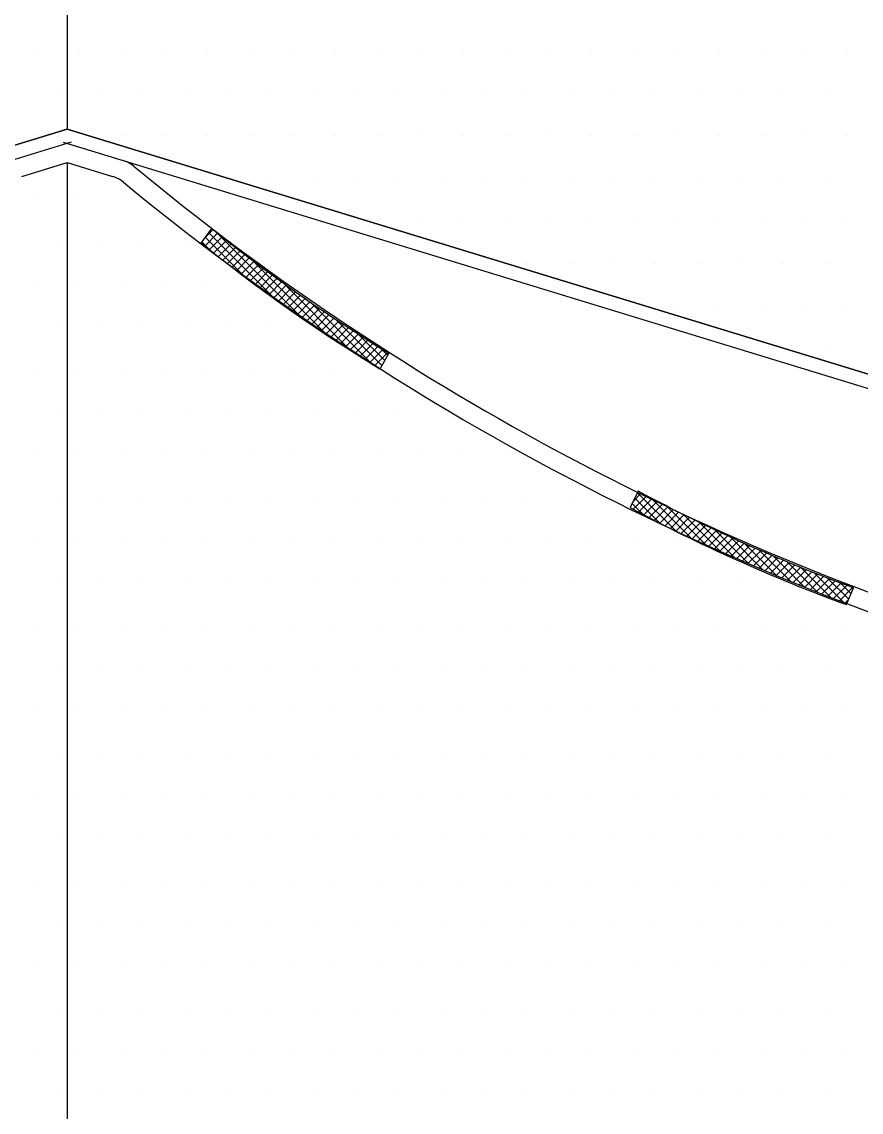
# Model space of a CAD drawing. Extents: x 775040 to 808375, y 4159409 to 4163651.
# Drawn here: x 807723.9 to 807793.1, y 4160819.6 to 4160909.5 of the extents above; entities that cross this region are included whole.
import ezdxf

# ---------------------------------------------------------------- set-up
doc = ezdxf.new("R2010")
doc.units = 0
doc.header["$MEASUREMENT"] = 0
doc.linetypes.add('DUZ', pattern=[500, 500])
doc.layers.get('0').update_dxf_attribs({"linetype": 'DUZ'})
doc.layers.add('3', color=3, linetype='Continuous')
doc.layers.add('tarama', color=8, linetype='Continuous')

# ---------------------------------------------------------------- blocks, each defined once
blk = doc.blocks.new('*X993')
at = {"color": 0}
for p, q in [((11353.125, -1031.25), (11353.125, -1031.25)), ((11362.5, -1031.25), (11362.5, -1031.25)), ((11371.875, -1031.25), (11371.875, -1031.25)), ((11381.25, -1031.25), (11381.25, -1031.25)), ((11390.625, -1031.25), (11390.625, -1031.25)), ((11400, -1031.25), (11400, -1031.25)), ((11409.375, -1031.25), (11409.375, -1031.25)), ((11418.75, -1031.25), (11418.75, -1031.25)), ((11428.125, -1031.25), (11428.125, -1031.25)), ((11437.5, -1031.25), (11437.5, -1031.25)), ((11446.875, -1031.25), (11446.875, -1031.25)), ((11456.25, -1031.25), (11456.25, -1031.25)), ((11465.625, -1031.25), (11465.625, -1031.25)), ((11475, -1031.25), (11475, -1031.25)), ((11484.375, -1031.25), (11484.375, -1031.25)), ((11493.75, -1031.25), (11493.75, -1031.25)), ((11503.125, -1031.25), (11503.125, -1031.25)), ((11512.5, -1031.25), (11512.5, -1031.25)), ((11521.875, -1031.25), (11521.875, -1031.25)), ((11531.25, -1031.25), (11531.25, -1031.25)), ((11357.8125, -1040.625), (11357.8125, -1040.625)), ((11367.1875, -1040.625), (11367.1875, -1040.625)), ((11376.5625, -1040.625), (11376.5625, -1040.625)), ((11385.9375, -1040.625), (11385.9375, -1040.625)), ((11395.3125, -1040.625), (11395.3125, -1040.625)), ((11404.6875, -1040.625), (11404.6875, -1040.625)), ((11414.0625, -1040.625), (11414.0625, -1040.625)), ((11423.4375, -1040.625), (11423.4375, -1040.625)), ((11432.8125, -1040.625), (11432.8125, -1040.625)), ((11442.1875, -1040.625), (11442.1875, -1040.625)), ((11451.5625, -1040.625), (11451.5625, -1040.625)), ((11460.9375, -1040.625), (11460.9375, -1040.625)), ((11470.3125, -1040.625), (11470.3125, -1040.625)), ((11479.6875, -1040.625), (11479.6875, -1040.625)), ((11489.0625, -1040.625), (11489.0625, -1040.625)), ((11498.4375, -1040.625), (11498.4375, -1040.625)), ((11507.8125, -1040.625), (11507.8125, -1040.625)), ((11517.1875, -1040.625), (11517.1875, -1040.625)), ((11526.5625, -1040.625), (11526.5625, -1040.625)), ((11353.125, -1050), (11353.125, -1050)), ((11371.875, -1050), (11371.875, -1050)), ((11381.25, -1050), (11381.25, -1050)), ((11390.625, -1050), (11390.625, -1050)), ((11400, -1050), (11400, -1050)), ((11409.375, -1050), (11409.375, -1050)), ((11418.75, -1050), (11418.75, -1050)), ((11428.125, -1050), (11428.125, -1050)), ((11437.5, -1050), (11437.5, -1050)), ((11446.875, -1050), (11446.875, -1050)), ((11456.25, -1050), (11456.25, -1050)), ((11465.625, -1050), (11465.625, -1050)), ((11475, -1050), (11475, -1050)), ((11484.375, -1050), (11484.375, -1050)), ((11493.75, -1050), (11493.75, -1050)), ((11503.125, -1050), (11503.125, -1050)), ((11512.5, -1050), (11512.5, -1050)), ((11521.875, -1050), (11521.875, -1050)), ((11531.25, -1050), (11531.25, -1050)), ((11404.6875, -1059.375), (11404.6875, -1059.375)), ((11414.0625, -1059.375), (11414.0625, -1059.375)), ((11423.4375, -1059.375), (11423.4375, -1059.375)), ((11432.8125, -1059.375), (11432.8125, -1059.375)), ((11442.1875, -1059.375), (11442.1875, -1059.375)), ((11451.5625, -1059.375), (11451.5625, -1059.375)), ((11460.9375, -1059.375), (11460.9375, -1059.375)), ((11470.3125, -1059.375), (11470.3125, -1059.375)), ((11479.6875, -1059.375), (11479.6875, -1059.375)), ((11489.0625, -1059.375), (11489.0625, -1059.375)), ((11498.4375, -1059.375), (11498.4375, -1059.375)), ((11507.8125, -1059.375), (11507.8125, -1059.375)), ((11517.1875, -1059.375), (11517.1875, -1059.375)), ((11526.5625, -1059.375), (11526.5625, -1059.375)), ((11428.125, -1068.75), (11428.125, -1068.75)), ((11437.5, -1068.75), (11437.5, -1068.75)), ((11446.875, -1068.75), (11446.875, -1068.75)), ((11456.25, -1068.75), (11456.25, -1068.75)), ((11465.625, -1068.75), (11465.625, -1068.75)), ((11475, -1068.75), (11475, -1068.75)), ((11484.375, -1068.75), (11484.375, -1068.75)), ((11493.75, -1068.75), (11493.75, -1068.75)), ((11503.125, -1068.75), (11503.125, -1068.75)), ((11512.5, -1068.75), (11512.5, -1068.75)), ((11521.875, -1068.75), (11521.875, -1068.75)), ((11531.25, -1068.75), (11531.25, -1068.75)), ((11460.9375, -1078.125), (11460.9375, -1078.125)), ((11470.3125, -1078.125), (11470.3125, -1078.125)), ((11479.6875, -1078.125), (11479.6875, -1078.125)), ((11489.0625, -1078.125), (11489.0625, -1078.125)), ((11498.4375, -1078.125), (11498.4375, -1078.125)), ((11507.8125, -1078.125), (11507.8125, -1078.125)), ((11517.1875, -1078.125), (11517.1875, -1078.125)), ((11526.5625, -1078.125), (11526.5625, -1078.125)), ((11493.75, -1087.5), (11493.75, -1087.5)), ((11503.125, -1087.5), (11503.125, -1087.5)), ((11512.5, -1087.5), (11512.5, -1087.5)), ((11521.875, -1087.5), (11521.875, -1087.5)), ((11531.25, -1087.5), (11531.25, -1087.5)), ((11526.5625, -1096.875), (11526.5625, -1096.875))]:
    blk.add_line(p, q, dxfattribs=at)
blk = doc.blocks.new('*X989')
at = {"color": 0}
for p, q in [((11353.125, -975), (11353.125, -975)), ((11362.5, -975), (11362.5, -975)), ((11371.875, -975), (11371.875, -975)), ((11357.8125, -984.375), (11357.8125, -984.375)), ((11367.1875, -984.375), (11367.1875, -984.375)), ((11376.5625, -984.375), (11376.5625, -984.375)), ((11385.9375, -984.375), (11385.9375, -984.375)), ((11353.125, -993.75), (11353.125, -993.75)), ((11362.5, -993.75), (11362.5, -993.75)), ((11371.875, -993.75), (11371.875, -993.75)), ((11381.25, -993.75), (11381.25, -993.75)), ((11390.625, -993.75), (11390.625, -993.75)), ((11400, -993.75), (11400, -993.75)), ((11357.8125, -1003.125), (11357.8125, -1003.125)), ((11367.1875, -1003.125), (11367.1875, -1003.125)), ((11376.5625, -1003.125), (11376.5625, -1003.125)), ((11385.9375, -1003.125), (11385.9375, -1003.125)), ((11395.3125, -1003.125), (11395.3125, -1003.125)), ((11404.6875, -1003.125), (11404.6875, -1003.125)), ((11414.0625, -1003.125), (11414.0625, -1003.125)), ((11353.125, -1012.5), (11353.125, -1012.5)), ((11362.5, -1012.5), (11362.5, -1012.5)), ((11371.875, -1012.5), (11371.875, -1012.5)), ((11381.25, -1012.5), (11381.25, -1012.5)), ((11390.625, -1012.5), (11390.625, -1012.5)), ((11400, -1012.5), (11400, -1012.5)), ((11409.375, -1012.5), (11409.375, -1012.5)), ((11418.75, -1012.5), (11418.75, -1012.5)), ((11428.125, -1012.5), (11428.125, -1012.5)), ((11357.8125, -1021.875), (11357.8125, -1021.875)), ((11367.1875, -1021.875), (11367.1875, -1021.875)), ((11376.5625, -1021.875), (11376.5625, -1021.875)), ((11385.9375, -1021.875), (11385.9375, -1021.875)), ((11395.3125, -1021.875), (11395.3125, -1021.875)), ((11404.6875, -1021.875), (11404.6875, -1021.875)), ((11414.0625, -1021.875), (11414.0625, -1021.875)), ((11423.4375, -1021.875), (11423.4375, -1021.875)), ((11432.8125, -1021.875), (11432.8125, -1021.875)), ((11442.1875, -1021.875), (11442.1875, -1021.875)), ((11353.125, -1031.25), (11353.125, -1031.25)), ((11362.5, -1031.25), (11362.5, -1031.25)), ((11371.875, -1031.25), (11371.875, -1031.25)), ((11381.25, -1031.25), (11381.25, -1031.25)), ((11390.625, -1031.25), (11390.625, -1031.25)), ((11400, -1031.25), (11400, -1031.25)), ((11409.375, -1031.25), (11409.375, -1031.25)), ((11418.75, -1031.25), (11418.75, -1031.25)), ((11428.125, -1031.25), (11428.125, -1031.25)), ((11437.5, -1031.25), (11437.5, -1031.25)), ((11446.875, -1031.25), (11446.875, -1031.25)), ((11456.25, -1031.25), (11456.25, -1031.25)), ((11357.8125, -1040.625), (11357.8125, -1040.625)), ((11367.1875, -1040.625), (11367.1875, -1040.625)), ((11376.5625, -1040.625), (11376.5625, -1040.625)), ((11385.9375, -1040.625), (11385.9375, -1040.625)), ((11395.3125, -1040.625), (11395.3125, -1040.625)), ((11404.6875, -1040.625), (11404.6875, -1040.625)), ((11414.0625, -1040.625), (11414.0625, -1040.625)), ((11423.4375, -1040.625), (11423.4375, -1040.625)), ((11432.8125, -1040.625), (11432.8125, -1040.625)), ((11442.1875, -1040.625), (11442.1875, -1040.625)), ((11451.5625, -1040.625), (11451.5625, -1040.625)), ((11460.9375, -1040.625), (11460.9375, -1040.625)), ((11470.3125, -1040.625), (11470.3125, -1040.625)), ((11353.125, -1050), (11353.125, -1050)), ((11362.5, -1050), (11362.5, -1050)), ((11371.875, -1050), (11371.875, -1050)), ((11381.25, -1050), (11381.25, -1050)), ((11390.625, -1050), (11390.625, -1050)), ((11400, -1050), (11400, -1050)), ((11409.375, -1050), (11409.375, -1050)), ((11418.75, -1050), (11418.75, -1050)), ((11428.125, -1050), (11428.125, -1050)), ((11437.5, -1050), (11437.5, -1050)), ((11446.875, -1050), (11446.875, -1050)), ((11456.25, -1050), (11456.25, -1050)), ((11465.625, -1050), (11465.625, -1050)), ((11475, -1050), (11475, -1050)), ((11484.375, -1050), (11484.375, -1050)), ((11493.75, -1050), (11493.75, -1050)), ((11357.8125, -1059.375), (11357.8125, -1059.375)), ((11367.1875, -1059.375), (11367.1875, -1059.375)), ((11376.5625, -1059.375), (11376.5625, -1059.375)), ((11385.9375, -1059.375), (11385.9375, -1059.375)), ((11395.3125, -1059.375), (11395.3125, -1059.375)), ((11404.6875, -1059.375), (11404.6875, -1059.375)), ((11414.0625, -1059.375), (11414.0625, -1059.375)), ((11423.4375, -1059.375), (11423.4375, -1059.375)), ((11432.8125, -1059.375), (11432.8125, -1059.375)), ((11442.1875, -1059.375), (11442.1875, -1059.375)), ((11451.5625, -1059.375), (11451.5625, -1059.375)), ((11460.9375, -1059.375), (11460.9375, -1059.375)), ((11470.3125, -1059.375), (11470.3125, -1059.375)), ((11479.6875, -1059.375), (11479.6875, -1059.375)), ((11489.0625, -1059.375), (11489.0625, -1059.375)), ((11498.4375, -1059.375), (11498.4375, -1059.375)), ((11507.8125, -1059.375), (11507.8125, -1059.375)), ((11517.1875, -1059.375), (11517.1875, -1059.375)), ((11353.125, -1068.75), (11353.125, -1068.75)), ((11362.5, -1068.75), (11362.5, -1068.75)), ((11371.875, -1068.75), (11371.875, -1068.75)), ((11381.25, -1068.75), (11381.25, -1068.75)), ((11390.625, -1068.75), (11390.625, -1068.75)), ((11400, -1068.75), (11400, -1068.75)), ((11409.375, -1068.75), (11409.375, -1068.75)), ((11418.75, -1068.75), (11418.75, -1068.75)), ((11428.125, -1068.75), (11428.125, -1068.75)), ((11437.5, -1068.75), (11437.5, -1068.75)), ((11446.875, -1068.75), (11446.875, -1068.75)), ((11456.25, -1068.75), (11456.25, -1068.75)), ((11465.625, -1068.75), (11465.625, -1068.75)), ((11475, -1068.75), (11475, -1068.75)), ((11484.375, -1068.75), (11484.375, -1068.75)), ((11493.75, -1068.75), (11493.75, -1068.75)), ((11503.125, -1068.75), (11503.125, -1068.75)), ((11512.5, -1068.75), (11512.5, -1068.75)), ((11521.875, -1068.75), (11521.875, -1068.75)), ((11531.25, -1068.75), (11531.25, -1068.75)), ((11357.8125, -1078.125), (11357.8125, -1078.125)), ((11367.1875, -1078.125), (11367.1875, -1078.125)), ((11376.5625, -1078.125), (11376.5625, -1078.125)), ((11385.9375, -1078.125), (11385.9375, -1078.125)), ((11395.3125, -1078.125), (11395.3125, -1078.125)), ((11404.6875, -1078.125), (11404.6875, -1078.125)), ((11414.0625, -1078.125), (11414.0625, -1078.125)), ((11423.4375, -1078.125), (11423.4375, -1078.125)), ((11432.8125, -1078.125), (11432.8125, -1078.125)), ((11442.1875, -1078.125), (11442.1875, -1078.125)), ((11451.5625, -1078.125), (11451.5625, -1078.125)), ((11460.9375, -1078.125), (11460.9375, -1078.125)), ((11470.3125, -1078.125), (11470.3125, -1078.125)), ((11479.6875, -1078.125), (11479.6875, -1078.125)), ((11489.0625, -1078.125), (11489.0625, -1078.125)), ((11498.4375, -1078.125), (11498.4375, -1078.125)), ((11507.8125, -1078.125), (11507.8125, -1078.125)), ((11517.1875, -1078.125), (11517.1875, -1078.125)), ((11526.5625, -1078.125), (11526.5625, -1078.125)), ((11353.125, -1087.5), (11353.125, -1087.5)), ((11362.5, -1087.5), (11362.5, -1087.5)), ((11371.875, -1087.5), (11371.875, -1087.5)), ((11381.25, -1087.5), (11381.25, -1087.5)), ((11390.625, -1087.5), (11390.625, -1087.5)), ((11400, -1087.5), (11400, -1087.5)), ((11409.375, -1087.5), (11409.375, -1087.5)), ((11418.75, -1087.5), (11418.75, -1087.5)), ((11428.125, -1087.5), (11428.125, -1087.5)), ((11437.5, -1087.5), (11437.5, -1087.5)), ((11446.875, -1087.5), (11446.875, -1087.5)), ((11456.25, -1087.5), (11456.25, -1087.5)), ((11465.625, -1087.5), (11465.625, -1087.5)), ((11475, -1087.5), (11475, -1087.5)), ((11484.375, -1087.5), (11484.375, -1087.5)), ((11493.75, -1087.5), (11493.75, -1087.5)), ((11503.125, -1087.5), (11503.125, -1087.5)), ((11512.5, -1087.5), (11512.5, -1087.5)), ((11521.875, -1087.5), (11521.875, -1087.5)), ((11531.25, -1087.5), (11531.25, -1087.5)), ((11357.8125, -1096.875), (11357.8125, -1096.875)), ((11367.1875, -1096.875), (11367.1875, -1096.875)), ((11376.5625, -1096.875), (11376.5625, -1096.875)), ((11385.9375, -1096.875), (11385.9375, -1096.875)), ((11395.3125, -1096.875), (11395.3125, -1096.875)), ((11404.6875, -1096.875), (11404.6875, -1096.875)), ((11414.0625, -1096.875), (11414.0625, -1096.875)), ((11423.4375, -1096.875), (11423.4375, -1096.875)), ((11432.8125, -1096.875), (11432.8125, -1096.875)), ((11442.1875, -1096.875), (11442.1875, -1096.875)), ((11451.5625, -1096.875), (11451.5625, -1096.875)), ((11460.9375, -1096.875), (11460.9375, -1096.875)), ((11470.3125, -1096.875), (11470.3125, -1096.875)), ((11479.6875, -1096.875), (11479.6875, -1096.875)), ((11489.0625, -1096.875), (11489.0625, -1096.875)), ((11498.4375, -1096.875), (11498.4375, -1096.875)), ((11507.8125, -1096.875), (11507.8125, -1096.875)), ((11517.1875, -1096.875), (11517.1875, -1096.875)), ((11526.5625, -1096.875), (11526.5625, -1096.875)), ((11353.125, -1106.25), (11353.125, -1106.25)), ((11362.5, -1106.25), (11362.5, -1106.25)), ((11371.875, -1106.25), (11371.875, -1106.25)), ((11381.25, -1106.25), (11381.25, -1106.25)), ((11390.625, -1106.25), (11390.625, -1106.25)), ((11400, -1106.25), (11400, -1106.25)), ((11409.375, -1106.25), (11409.375, -1106.25)), ((11418.75, -1106.25), (11418.75, -1106.25)), ((11428.125, -1106.25), (11428.125, -1106.25)), ((11437.5, -1106.25), (11437.5, -1106.25)), ((11446.875, -1106.25), (11446.875, -1106.25)), ((11456.25, -1106.25), (11456.25, -1106.25)), ((11465.625, -1106.25), (11465.625, -1106.25)), ((11475, -1106.25), (11475, -1106.25)), ((11484.375, -1106.25), (11484.375, -1106.25)), ((11493.75, -1106.25), (11493.75, -1106.25)), ((11503.125, -1106.25), (11503.125, -1106.25)), ((11512.5, -1106.25), (11512.5, -1106.25)), ((11521.875, -1106.25), (11521.875, -1106.25)), ((11531.25, -1106.25), (11531.25, -1106.25)), ((11357.8125, -1115.625), (11357.8125, -1115.625)), ((11367.1875, -1115.625), (11367.1875, -1115.625)), ((11376.5625, -1115.625), (11376.5625, -1115.625)), ((11385.9375, -1115.625), (11385.9375, -1115.625)), ((11395.3125, -1115.625), (11395.3125, -1115.625)), ((11404.6875, -1115.625), (11404.6875, -1115.625)), ((11414.0625, -1115.625), (11414.0625, -1115.625)), ((11423.4375, -1115.625), (11423.4375, -1115.625)), ((11432.8125, -1115.625), (11432.8125, -1115.625)), ((11442.1875, -1115.625), (11442.1875, -1115.625)), ((11451.5625, -1115.625), (11451.5625, -1115.625)), ((11460.9375, -1115.625), (11460.9375, -1115.625)), ((11470.3125, -1115.625), (11470.3125, -1115.625)), ((11479.6875, -1115.625), (11479.6875, -1115.625)), ((11489.0625, -1115.625), (11489.0625, -1115.625)), ((11498.4375, -1115.625), (11498.4375, -1115.625)), ((11507.8125, -1115.625), (11507.8125, -1115.625)), ((11517.1875, -1115.625), (11517.1875, -1115.625)), ((11526.5625, -1115.625), (11526.5625, -1115.625)), ((11353.125, -1125), (11353.125, -1125)), ((11362.5, -1125), (11362.5, -1125)), ((11371.875, -1125), (11371.875, -1125)), ((11381.25, -1125), (11381.25, -1125)), ((11390.625, -1125), (11390.625, -1125)), ((11400, -1125), (11400, -1125)), ((11409.375, -1125), (11409.375, -1125)), ((11418.75, -1125), (11418.75, -1125)), ((11428.125, -1125), (11428.125, -1125)), ((11437.5, -1125), (11437.5, -1125)), ((11446.875, -1125), (11446.875, -1125)), ((11456.25, -1125), (11456.25, -1125)), ((11465.625, -1125), (11465.625, -1125)), ((11475, -1125), (11475, -1125)), ((11484.375, -1125), (11484.375, -1125)), ((11493.75, -1125), (11493.75, -1125)), ((11503.125, -1125), (11503.125, -1125)), ((11512.5, -1125), (11512.5, -1125)), ((11521.875, -1125), (11521.875, -1125)), ((11531.25, -1125), (11531.25, -1125)), ((11357.8125, -1134.375), (11357.8125, -1134.375)), ((11367.1875, -1134.375), (11367.1875, -1134.375)), ((11376.5625, -1134.375), (11376.5625, -1134.375)), ((11385.9375, -1134.375), (11385.9375, -1134.375)), ((11395.3125, -1134.375), (11395.3125, -1134.375)), ((11404.6875, -1134.375), (11404.6875, -1134.375)), ((11414.0625, -1134.375), (11414.0625, -1134.375)), ((11423.4375, -1134.375), (11423.4375, -1134.375)), ((11432.8125, -1134.375), (11432.8125, -1134.375)), ((11442.1875, -1134.375), (11442.1875, -1134.375)), ((11451.5625, -1134.375), (11451.5625, -1134.375)), ((11460.9375, -1134.375), (11460.9375, -1134.375)), ((11470.3125, -1134.375), (11470.3125, -1134.375)), ((11479.6875, -1134.375), (11479.6875, -1134.375)), ((11489.0625, -1134.375), (11489.0625, -1134.375)), ((11498.4375, -1134.375), (11498.4375, -1134.375)), ((11507.8125, -1134.375), (11507.8125, -1134.375)), ((11517.1875, -1134.375), (11517.1875, -1134.375)), ((11526.5625, -1134.375), (11526.5625, -1134.375)), ((11353.125, -1143.75), (11353.125, -1143.75)), ((11362.5, -1143.75), (11362.5, -1143.75)), ((11371.875, -1143.75), (11371.875, -1143.75)), ((11381.25, -1143.75), (11381.25, -1143.75)), ((11390.625, -1143.75), (11390.625, -1143.75)), ((11400, -1143.75), (11400, -1143.75)), ((11409.375, -1143.75), (11409.375, -1143.75)), ((11418.75, -1143.75), (11418.75, -1143.75)), ((11428.125, -1143.75), (11428.125, -1143.75)), ((11437.5, -1143.75), (11437.5, -1143.75)), ((11446.875, -1143.75), (11446.875, -1143.75)), ((11456.25, -1143.75), (11456.25, -1143.75)), ((11465.625, -1143.75), (11465.625, -1143.75)), ((11475, -1143.75), (11475, -1143.75)), ((11484.375, -1143.75), (11484.375, -1143.75)), ((11493.75, -1143.75), (11493.75, -1143.75)), ((11503.125, -1143.75), (11503.125, -1143.75)), ((11512.5, -1143.75), (11512.5, -1143.75)), ((11521.875, -1143.75), (11521.875, -1143.75)), ((11531.25, -1143.75), (11531.25, -1143.75)), ((11357.8125, -1153.125), (11357.8125, -1153.125)), ((11367.1875, -1153.125), (11367.1875, -1153.125)), ((11376.5625, -1153.125), (11376.5625, -1153.125)), ((11385.9375, -1153.125), (11385.9375, -1153.125)), ((11395.3125, -1153.125), (11395.3125, -1153.125)), ((11404.6875, -1153.125), (11404.6875, -1153.125)), ((11414.0625, -1153.125), (11414.0625, -1153.125)), ((11423.4375, -1153.125), (11423.4375, -1153.125)), ((11432.8125, -1153.125), (11432.8125, -1153.125)), ((11442.1875, -1153.125), (11442.1875, -1153.125)), ((11451.5625, -1153.125), (11451.5625, -1153.125)), ((11460.9375, -1153.125), (11460.9375, -1153.125)), ((11470.3125, -1153.125), (11470.3125, -1153.125)), ((11479.6875, -1153.125), (11479.6875, -1153.125)), ((11489.0625, -1153.125), (11489.0625, -1153.125)), ((11498.4375, -1153.125), (11498.4375, -1153.125)), ((11507.8125, -1153.125), (11507.8125, -1153.125)), ((11517.1875, -1153.125), (11517.1875, -1153.125)), ((11526.5625, -1153.125), (11526.5625, -1153.125)), ((11353.125, -1162.5), (11353.125, -1162.5)), ((11362.5, -1162.5), (11362.5, -1162.5)), ((11371.875, -1162.5), (11371.875, -1162.5)), ((11381.25, -1162.5), (11381.25, -1162.5)), ((11390.625, -1162.5), (11390.625, -1162.5)), ((11400, -1162.5), (11400, -1162.5)), ((11409.375, -1162.5), (11409.375, -1162.5)), ((11418.75, -1162.5), (11418.75, -1162.5)), ((11428.125, -1162.5), (11428.125, -1162.5)), ((11437.5, -1162.5), (11437.5, -1162.5)), ((11446.875, -1162.5), (11446.875, -1162.5)), ((11456.25, -1162.5), (11456.25, -1162.5)), ((11465.625, -1162.5), (11465.625, -1162.5)), ((11475, -1162.5), (11475, -1162.5)), ((11484.375, -1162.5), (11484.375, -1162.5)), ((11493.75, -1162.5), (11493.75, -1162.5)), ((11503.125, -1162.5), (11503.125, -1162.5)), ((11512.5, -1162.5), (11512.5, -1162.5)), ((11521.875, -1162.5), (11521.875, -1162.5)), ((11531.25, -1162.5), (11531.25, -1162.5)), ((11357.8125, -1171.875), (11357.8125, -1171.875)), ((11367.1875, -1171.875), (11367.1875, -1171.875)), ((11376.5625, -1171.875), (11376.5625, -1171.875)), ((11385.9375, -1171.875), (11385.9375, -1171.875)), ((11395.3125, -1171.875), (11395.3125, -1171.875)), ((11404.6875, -1171.875), (11404.6875, -1171.875)), ((11414.0625, -1171.875), (11414.0625, -1171.875)), ((11423.4375, -1171.875), (11423.4375, -1171.875)), ((11432.8125, -1171.875), (11432.8125, -1171.875)), ((11442.1875, -1171.875), (11442.1875, -1171.875)), ((11451.5625, -1171.875), (11451.5625, -1171.875)), ((11460.9375, -1171.875), (11460.9375, -1171.875)), ((11470.3125, -1171.875), (11470.3125, -1171.875)), ((11479.6875, -1171.875), (11479.6875, -1171.875)), ((11489.0625, -1171.875), (11489.0625, -1171.875)), ((11498.4375, -1171.875), (11498.4375, -1171.875)), ((11507.8125, -1171.875), (11507.8125, -1171.875)), ((11517.1875, -1171.875), (11517.1875, -1171.875)), ((11526.5625, -1171.875), (11526.5625, -1171.875))]:
    blk.add_line(p, q, dxfattribs=at)
blk = doc.blocks.new('*X985')
at = {"color": 0}
for p, q in [((12029.62, -1384.2), (12031.37, -1382.45)), ((12029.51, -1386.08), (12032.35, -1383.23)), ((12037.94, -1392.45), (12029.65, -1384.16)), ((12044.27, -1397.01), (12030.38, -1383.12)), ((12030.49, -1386.86), (12033.33, -1384.02)), ((12031.47, -1387.65), (12034.32, -1384.8)), ((12050.18, -1401.15), (12031.9, -1382.87)), ((12030.98, -1387.25), (12028.92, -1385.19)), ((12032.48, -1388.41), (12035.31, -1385.58)), ((12033.49, -1389.16), (12036.3, -1386.35)), ((12034.51, -1389.92), (12037.3, -1387.12)), ((12035.52, -1390.67), (12038.3, -1387.89)), ((12036.54, -1391.42), (12039.3, -1388.66)), ((12037.56, -1392.17), (12040.31, -1389.42)), ((12055.75, -1404.95), (12039.93, -1389.14)), ((12038.58, -1392.91), (12041.31, -1390.18)), ((12039.6, -1393.66), (12042.33, -1390.94)), ((12040.63, -1394.4), (12043.34, -1391.69)), ((12041.66, -1395.14), (12044.36, -1392.44)), ((12042.68, -1395.88), (12045.38, -1393.19)), ((12043.72, -1396.62), (12046.4, -1393.93)), ((12044.75, -1397.35), (12047.43, -1394.67)), ((12061.04, -1408.47), (12046.73, -1394.16)), ((12045.79, -1398.08), (12048.46, -1395.41)), ((12046.82, -1398.81), (12049.49, -1396.14)), ((12047.86, -1399.54), (12050.53, -1396.87)), ((12048.9, -1400.27), (12051.57, -1397.6)), ((12049.95, -1400.99), (12052.61, -1398.32)), ((12050.99, -1401.71), (12053.66, -1399.05)), ((12066.09, -1411.76), (12052.75, -1398.42)), ((12052.04, -1402.43), (12054.71, -1399.76)), ((12053.09, -1403.15), (12055.76, -1400.48)), ((12054.14, -1403.87), (12056.82, -1401.19)), ((12055.2, -1404.58), (12057.88, -1401.9)), ((12056.25, -1405.29), (12058.94, -1402.61)), ((12057.31, -1406), (12060, -1403.31)), ((12068.42, -1412.32), (12058.25, -1402.15)), ((12058.37, -1406.71), (12061.07, -1404.01)), ((12059.43, -1407.41), (12062.14, -1404.7)), ((12060.5, -1408.12), (12063.22, -1405.4)), ((12061.56, -1408.82), (12064.3, -1406.09)), ((12069.06, -1411.19), (12063.34, -1405.47)), ((12062.63, -1409.52), (12065.38, -1406.77)), ((12063.7, -1410.22), (12066.46, -1407.45)), ((12064.78, -1410.91), (12067.55, -1408.13)), ((12065.85, -1411.61), (12068.64, -1408.81)), ((12069.71, -1410.07), (12068.12, -1408.49)), ((12066.93, -1412.3), (12069.74, -1409.48)), ((12068.01, -1412.99), (12068.07, -1412.92)), ((12133.11, -1448.73), (12124.64, -1440.26)), ((12125.91, -1445.06), (12123.48, -1442.63)), ((12123.71, -1443.9), (12126.52, -1441.09)), ((12123.74, -1442.1), (12125.33, -1440.51)), ((12129.58, -1446.96), (12124.06, -1441.45)), ((12124.87, -1444.51), (12127.71, -1441.67)), ((12126.03, -1445.12), (12128.9, -1442.25)), ((12136.4, -1450.25), (12127.93, -1441.78)), ((12127.19, -1445.73), (12130.09, -1442.82)), ((12128.35, -1446.33), (12131.29, -1443.39)), ((12129.52, -1446.93), (12132.49, -1443.96)), ((12130.69, -1447.53), (12133.67, -1444.55)), ((12139.65, -1451.73), (12131.33, -1443.41)), ((12131.87, -1448.12), (12134.85, -1445.14)), ((12133.05, -1448.7), (12136.03, -1445.73)), ((12134.26, -1449.26), (12137.21, -1446.31)), ((12142.85, -1453.16), (12134.81, -1445.12)), ((12135.47, -1449.82), (12138.4, -1446.89)), ((12146.01, -1454.56), (12138.28, -1446.83)), ((12136.68, -1450.38), (12139.6, -1447.46)), ((12137.89, -1450.93), (12140.79, -1448.03)), ((12139.11, -1451.48), (12141.99, -1448.6)), ((12140.33, -1452.03), (12143.19, -1449.17)), ((12141.55, -1452.58), (12144.4, -1449.73)), ((12149.13, -1455.91), (12141.67, -1448.45)), ((12142.77, -1453.13), (12145.61, -1450.28)), ((12143.99, -1453.67), (12146.83, -1450.84)), ((12152.21, -1457.22), (12144.98, -1449.99)), ((12145.22, -1454.21), (12148.05, -1451.39)), ((12146.45, -1454.75), (12149.27, -1451.93)), ((12155.26, -1458.5), (12148.22, -1451.47)), ((12147.68, -1455.28), (12150.49, -1452.47)), ((12148.92, -1455.82), (12151.72, -1453.01)), ((12150.15, -1456.35), (12152.96, -1453.55)), ((12158.27, -1459.74), (12151.39, -1452.87)), ((12151.39, -1456.88), (12154.19, -1454.08)), ((12152.64, -1457.4), (12155.43, -1454.6)), ((12161.24, -1460.95), (12154.5, -1454.21)), ((12153.88, -1457.92), (12156.68, -1455.13)), ((12155.13, -1458.45), (12157.93, -1455.65)), ((12156.38, -1458.96), (12159.18, -1456.16)), ((12164.19, -1462.13), (12157.55, -1455.49)), ((12157.63, -1459.48), (12160.43, -1456.67)), ((12167.1, -1463.27), (12160.55, -1456.72)), ((12158.88, -1459.99), (12161.69, -1457.18)), ((12160.14, -1460.5), (12162.96, -1457.69)), ((12161.4, -1461.01), (12164.23, -1458.19)), ((12162.66, -1461.52), (12165.5, -1458.68)), ((12169.99, -1464.39), (12163.5, -1457.9)), ((12163.92, -1462.02), (12166.77, -1459.17)), ((12171.06, -1463.69), (12166.39, -1459.03)), ((12165.19, -1462.52), (12168.05, -1459.66)), ((12166.46, -1463.02), (12169.34, -1460.15)), ((12167.73, -1463.52), (12170.62, -1460.63)), ((12169.01, -1464.01), (12171.92, -1461.1)), ((12171.59, -1462.46), (12169.24, -1460.11)), ((12172.12, -1461.22), (12172.05, -1461.15)), ((12170.28, -1464.5), (12171.03, -1463.75))]:
    blk.add_line(p, q, dxfattribs=at)

msp = doc.modelspace()

# ---------------------------------------------------------------- hatches: boundary and pattern name
at = {"layer": 'tarama'}
h = msp.add_hatch(dxfattribs=at)
h.set_pattern_fill('ANSI31', color=256, scale=10.802415, style=0)
h.set_pattern_definition([(45, (805994.3285, 4161133.7777), (-0.9548076, 0.9548076), [])])
edge = h.paths.add_edge_path()
edge.add_line((807876.214, 4160909.827), (807872.693, 4160906.886))
edge.add_arc((807871.733, 4160908.039), 1.5, 204.92559, 309.78841, ccw=False)
edge.add_line((807870.373, 4160907.407), (807866.26, 4160912.24))
edge.add_arc((807864.546, 4160910.781), 2.25, 40.39919, 77.357)
edge.add_line((807865.039, 4160912.977), (807767.15, 4160934.935))
edge.add_arc((807766.904, 4160933.837), 1.125, 77.357, 119.64392)
edge.add_line((807766.347, 4160934.815), (807765.602, 4160934.39))
edge.add_arc((807765.045, 4160935.368), 1.125, 253.21589, 299.64392, ccw=False)
edge.add_line((807764.72, 4160934.291), (807760.651, 4160935.518))
edge.add_arc((807760.976, 4160936.596), 1.125, 210.43151, 253.21589, ccw=False)
edge.add_line((807760.006, 4160936.026), (807759.907, 4160936.194))
edge.add_arc((807758.937, 4160935.624), 1.125, 30.43151, 77.357)
edge.add_line((807759.183, 4160936.722), (807754.171, 4160937.846))
edge.add_arc((807753.925, 4160936.748), 1.125, 77.357, 167.357)
edge.add_line((807752.827, 4160936.995), (807752.458, 4160935.348))
edge.add_arc((807750.445, 4160935.799), 2.062, 257.357, 347.357, ccw=False)
edge.add_line((807749.994, 4160933.787), (807747.11, 4160934.434))
edge.add_line((807747.11, 4160934.434), (807744.322, 4160935.059))
edge.add_line((807744.322, 4160935.059), (807746.292, 4160943.841))
edge.add_line((807746.292, 4160943.841), (807898.424, 4160909.716))
edge.add_line((807898.424, 4160909.716), (807898.003, 4160900.586))
edge.add_line((807898.003, 4160900.586), (807894.863, 4160901.291))
edge.add_arc((807895.192, 4160902.754), 1.5, 218.26314, 257.357, ccw=False)
edge.add_line((807894.014, 4160901.825), (807890.683, 4160906.88))
edge.add_arc((807889.505, 4160905.951), 1.5, 38.26314, 77.357)
edge.add_line((807889.834, 4160907.415), (807888.119, 4160907.8))
edge.add_arc((807887.791, 4160906.336), 1.5, 77.357, 129.78841)
edge.add_line((807886.831, 4160907.489), (807883.261, 4160904.516))
edge.add_arc((807882.301, 4160905.668), 1.5, 204.92559, 309.78841, ccw=False)
edge.add_line((807880.941, 4160905.036), (807878.534, 4160909.306))
edge.add_arc((807877.174, 4160908.674), 1.5, 24.92559, 129.78841)

# ---------------------------------------------------------------- linework, layer by layer
at = {"layer": '3'}
for p, q in [((807727.65, 4160933.489), (807727.65, 4160900.662)), ((807727.65, 4160900.662), (807593.217, 4160859.628)), ((807593.808, 4160859.743), (807727.65, 4160900.662)), ((807991.97, 4160819.852), (807727.65, 4160900.662)), ((807727.65, 4160900.662), (807991.968, 4160819.852)), ((807727.978, 4160899.586), (807593.546, 4160858.552)), ((807727.321, 4160899.587), (807991.639, 4160818.776)), ((807723.908, 4160896.774), (807727.649, 4160897.918)), ((807727.649, 4160897.918), (807727.649, 4160790.202, 0.001)), ((807727.649, 4160897.918), (807731.39, 4160896.774))]:
    msp.add_line(p, q, dxfattribs=at)
for points in [[(807738.697, 4160891.253), (807739.562, 4160892.483, 0.032693), (807754.159, 4160882.191), (807753.412, 4160880.89, -0.032587)], [(807774.722, 4160870.822), (807774.062, 4160869.474, 0.035371), (807791.881, 4160861.475), (807792.472, 4160862.856, -0.035621)]]:
    msp.add_lwpolyline(points, format="xyb", close=True, dxfattribs=at)
for centre, radius, start, end in [((807731.487, 4160895.568), 2.625, 50.38856, 72.99999), ((807868.147, 4161060.694), 211.717, 230.38856, 253.02071), ((807730.623, 4160894.264), 2.625, 50.48345, 72.99999), ((807868.198, 4161061.057), 213.585, 230.48345, 253.03606)]:
    msp.add_arc(centre, radius, start, end, dxfattribs=at)

# ---------------------------------------------------------------- block references
at = {"layer": '3', "xscale": 0.375, "yscale": 0.375, "zscale": 0.375}
msp.add_blockref('*X985', (803227.922, 4161410.799), dxfattribs=at)
at = {"layer": 'tarama'}
for name, p, xscale, yscale, zscale in [('*X993', (803467.773, 4161293.903), 0.3749981224536896, 0.3749981224536896, 0.3749981224536896), ('*X989', (803467.751, 4161260.565), 0.375, 0.375, 0.375)]:
    msp.add_blockref(name, p, dxfattribs=dict(at, xscale=xscale, yscale=yscale, zscale=zscale))

doc.saveas('drawing.dxf')
